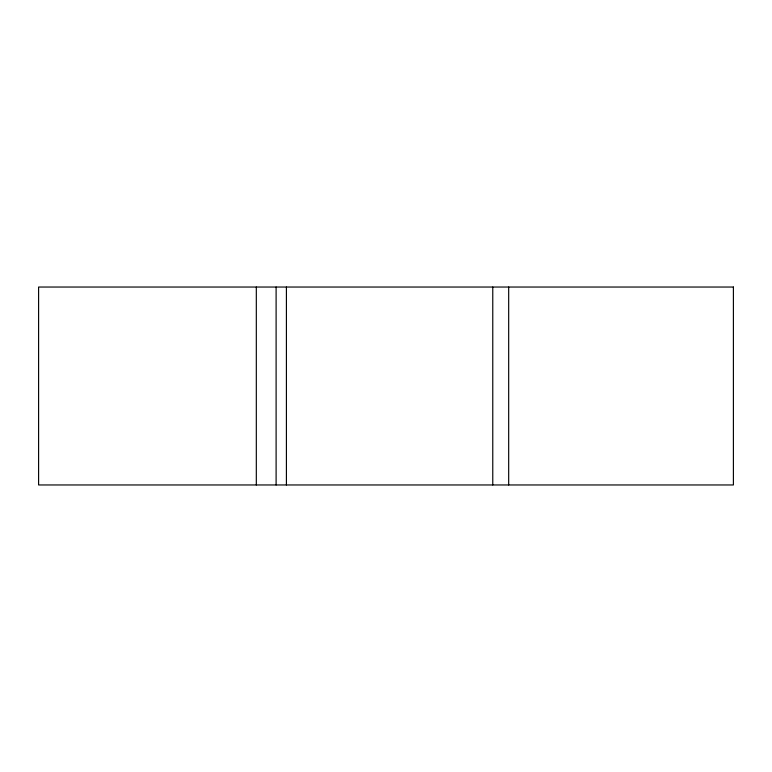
<?xml version="1.0" encoding="UTF-8"?>
<svg xmlns="http://www.w3.org/2000/svg" width="772" height="772" viewBox="0 0 772 772"><rect width="100%" height="100%" fill="white"/><g stroke="black" fill="none" stroke-linecap="round" stroke-linejoin="round"><path stroke-width="1.16" d="M508.68 287.039L508.68 484.961M492.768 287.039L492.768 484.961M286.412 287.039L286.412 484.961M276.106 287.039L276.106 484.961M256.314 287.039L256.314 484.961M733.4 287.039L38.6 287.039L38.6 484.961L733.4 484.961L733.4 287.039"/></g></svg>
